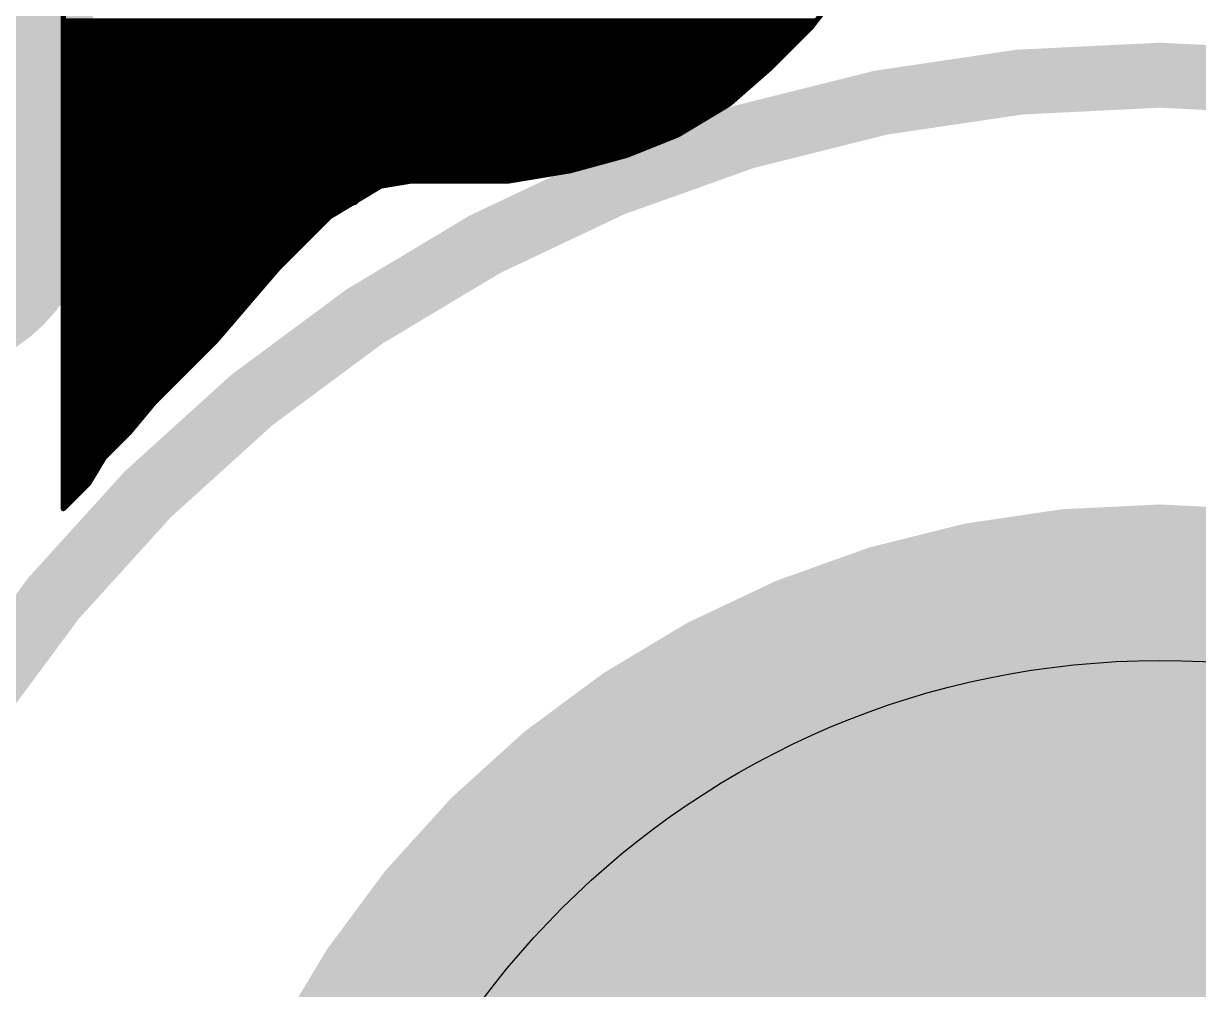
# Model space of a CAD drawing. Extents: x -47 to 60, y -34 to 22.
# Drawn here: x 4.132 to 6.425, y 3.549 to 5.435 of the extents above; entities that cross this region are included whole.
import ezdxf

# ---------------------------------------------------------------- set-up
doc = ezdxf.new("R2010")
doc.units = 0
for name, color, linetype in [('20', 53, 'CONTINUOUS'), ('21', 253, 'CONTINUOUS'), ('22', 53, 'CONTINUOUS'), ('26', 253, 'CONTINUOUS'), ('29', 253, 'CONTINUOUS'), ('30', 253, 'CONTINUOUS'), ('39', 12, 'CONTINUOUS'), ('41', 12, 'CONTINUOUS'), ('42', 132, 'CONTINUOUS'), ('47', 253, 'CONTINUOUS')]:
    doc.layers.add(name, color=color, linetype=linetype)

msp = doc.modelspace()

# ---------------------------------------------------------------- linework, layer by layer
at = {"layer": '20'}
msp.add_circle((6.35, 2.54), 1.651, dxfattribs=at)
at = {"layer": '21', "const_width": 0.01}
for points in [[(4.2094, 5.8575), (4.2094, 4.4875)], [(5.6694, 5.4275), (5.7394, 5.5175)], [(4.2094, 5.44), (5.6791, 5.44)], [(4.2094, 5.43), (5.6713, 5.43)], [(4.2094, 5.42), (5.6619, 5.42)], [(4.2094, 5.41), (5.6519, 5.41)], [(5.5894, 5.3475), (5.6694, 5.4275)], [(4.2094, 5.4), (5.6419, 5.4)], [(4.2094, 5.39), (5.6319, 5.39)], [(4.2094, 5.38), (5.6219, 5.38)], [(4.2094, 5.37), (5.6119, 5.37)], [(4.2094, 5.36), (5.6019, 5.36)], [(4.2094, 5.35), (5.5919, 5.35)], [(4.2094, 5.34), (5.5808, 5.34)], [(5.5094, 5.2775), (5.5894, 5.3475)], [(4.2094, 5.33), (5.5694, 5.33)], [(4.2094, 5.32), (5.5579, 5.32)], [(4.2094, 5.31), (5.5465, 5.31)], [(4.2094, 5.3), (5.5351, 5.3)], [(4.2094, 5.29), (5.5237, 5.29)], [(4.2094, 5.28), (5.5122, 5.28)], [(5.4094, 5.2175), (5.5094, 5.2775)], [(4.2094, 5.27), (5.4969, 5.27)], [(4.2094, 5.26), (5.4802, 5.26)], [(4.2094, 5.25), (5.4635, 5.25)], [(4.2094, 5.24), (5.4469, 5.24)], [(4.2094, 5.23), (5.4302, 5.23)], [(4.2094, 5.22), (5.4135, 5.22)], [(4.2094, 5.21), (5.3906, 5.21)], [(5.3094, 5.1775), (5.4094, 5.2175)], [(4.2094, 5.2), (5.3656, 5.2)], [(4.2094, 5.19), (5.3406, 5.19)], [(4.2094, 5.18), (5.3156, 5.18)], [(4.2094, 5.17), (5.2819, 5.17)], [(4.2094, 5.16), (5.2452, 5.16)], [(5.1994, 5.1475), (5.3094, 5.1775)], [(4.2094, 5.15), (5.2085, 5.15)], [(4.2094, 5.14), (5.1544, 5.14)], [(5.0794, 5.1275), (5.1994, 5.1475)], [(4.2094, 5.13), (5.0944, 5.13)], [(4.2094, 5.12), (4.8444, 5.12)], [(4.7294, 5.0575), (4.8294, 5.1175)], [(4.8294, 5.1175), (4.8894, 5.1275)], [(4.8894, 5.1275), (5.0794, 5.1275)], [(4.2094, 5.11), (4.8169, 5.11)], [(4.2094, 5.1), (4.8002, 5.1)], [(4.2094, 5.09), (4.7835, 5.09)], [(4.2094, 5.08), (4.7669, 5.08)], [(4.2094, 5.07), (4.7502, 5.07)], [(4.2094, 5.06), (4.7335, 5.06)], [(4.2094, 5.05), (4.7219, 5.05)], [(4.6294, 4.9575), (4.7294, 5.0575)], [(4.2094, 5.04), (4.7119, 5.04)], [(4.2094, 5.03), (4.7019, 5.03)], [(4.2094, 5.02), (4.6919, 5.02)], [(4.2094, 5.01), (4.6819, 5.01)], [(4.2094, 5), (4.6719, 5)], [(4.2094, 4.99), (4.6619, 4.99)], [(4.2094, 4.98), (4.6519, 4.98)], [(4.2094, 4.97), (4.6419, 4.97)], [(4.2094, 4.96), (4.6319, 4.96)], [(4.2094, 4.95), (4.6229, 4.95)], [(4.5094, 4.8175), (4.6294, 4.9575)], [(4.2094, 4.94), (4.6144, 4.94)], [(4.2094, 4.93), (4.6058, 4.93)], [(4.2094, 4.92), (4.5972, 4.92)], [(4.2094, 4.91), (4.5887, 4.91)], [(4.2094, 4.9), (4.5801, 4.9)], [(4.2094, 4.89), (4.5715, 4.89)], [(4.2094, 4.88), (4.5629, 4.88)], [(4.2094, 4.87), (4.5544, 4.87)], [(4.2094, 4.86), (4.5458, 4.86)], [(4.2094, 4.85), (4.5372, 4.85)], [(4.2094, 4.84), (4.5287, 4.84)], [(4.2094, 4.83), (4.5201, 4.83)], [(4.2094, 4.82), (4.5115, 4.82)], [(4.3894, 4.6975), (4.5094, 4.8175)], [(4.2094, 4.81), (4.5019, 4.81)], [(4.2094, 4.8), (4.4919, 4.8)], [(4.2094, 4.79), (4.4819, 4.79)], [(4.2094, 4.78), (4.4719, 4.78)], [(4.2094, 4.77), (4.4619, 4.77)], [(4.2094, 4.76), (4.4519, 4.76)], [(4.2094, 4.75), (4.4419, 4.75)], [(4.2094, 4.74), (4.4319, 4.74)], [(4.2094, 4.73), (4.4219, 4.73)], [(4.2094, 4.72), (4.4119, 4.72)], [(4.2094, 4.71), (4.4019, 4.71)], [(4.2094, 4.7), (4.3919, 4.7)], [(4.3394, 4.6375), (4.3894, 4.6975)], [(4.2094, 4.69), (4.3831, 4.69)], [(4.2094, 4.68), (4.3748, 4.68)], [(4.2094, 4.67), (4.3665, 4.67)], [(4.2094, 4.66), (4.3581, 4.66)], [(4.2094, 4.65), (4.3498, 4.65)], [(4.2094, 4.64), (4.3415, 4.64)], [(4.2094, 4.63), (4.3319, 4.63)], [(4.2894, 4.5875), (4.3394, 4.6375)], [(4.2094, 4.62), (4.3219, 4.62)], [(4.2094, 4.61), (4.3119, 4.61)], [(4.2094, 4.6), (4.3019, 4.6)], [(4.2094, 4.59), (4.2919, 4.59)], [(4.2594, 4.5375), (4.2894, 4.5875)], [(4.2094, 4.58), (4.2849, 4.58)], [(4.2094, 4.57), (4.2789, 4.57)], [(4.2094, 4.56), (4.2729, 4.56)], [(4.2094, 4.55), (4.2669, 4.55)], [(4.2094, 4.54), (4.2609, 4.54)], [(4.2094, 4.4875), (4.2594, 4.5375)], [(4.2094, 4.53), (4.2519, 4.53)], [(4.2094, 4.52), (4.2419, 4.52)], [(4.2094, 4.51), (4.2319, 4.51)], [(4.2094, 4.5), (4.2219, 4.5)], [(4.2094, 4.49), (4.2119, 4.49)]]:
    msp.add_lwpolyline(points, dxfattribs=at)
at = {"layer": '21', "const_width": 0.005}
for points in [[(4.2094, 5.4425, 1), (4.2094, 5.4375)], [(5.6791, 5.4375, 1), (5.6791, 5.4425)], [(4.2094, 5.4325, 1), (4.2094, 5.4275)], [(4.2094, 5.4225, 1), (4.2094, 5.4175)], [(4.2094, 5.4125, 1), (4.2094, 5.4075)], [(5.6519, 5.4075, 1), (5.6519, 5.4125)], [(5.6619, 5.4175, 1), (5.6619, 5.4225)], [(5.6674, 5.429, 1), (5.6713, 5.426)], [(5.6711, 5.4257, 1), (5.6676, 5.4293)], [(5.6713, 5.4275, 1), (5.6713, 5.4325)], [(4.2094, 5.4025, 1), (4.2094, 5.3975)], [(4.2094, 5.3925, 1), (4.2094, 5.3875)], [(5.6319, 5.3875, 1), (5.6319, 5.3925)], [(5.6419, 5.3975, 1), (5.6419, 5.4025)], [(4.2094, 5.3825, 1), (4.2094, 5.3775)], [(4.2094, 5.3725, 1), (4.2094, 5.3675)], [(5.6119, 5.3675, 1), (5.6119, 5.3725)], [(5.6219, 5.3775, 1), (5.6219, 5.3825)], [(4.2094, 5.3625, 1), (4.2094, 5.3575)], [(4.2094, 5.3525, 1), (4.2094, 5.3475)], [(4.2094, 5.3425, 1), (4.2094, 5.3375)], [(5.5808, 5.3375, 1), (5.5808, 5.3425)], [(5.5876, 5.3493, 1), (5.5911, 5.3457)], [(5.591, 5.3456, 1), (5.5877, 5.3494)], [(5.5919, 5.3475, 1), (5.5919, 5.3525)], [(5.6019, 5.3575, 1), (5.6019, 5.3625)], [(4.2094, 5.3325, 1), (4.2094, 5.3275)], [(4.2094, 5.3225, 1), (4.2094, 5.3175)], [(5.5579, 5.3175, 1), (5.5579, 5.3225)], [(5.5694, 5.3275, 1), (5.5694, 5.3325)], [(4.2094, 5.3125, 1), (4.2094, 5.3075)], [(4.2094, 5.3025, 1), (4.2094, 5.2975)], [(5.5351, 5.2975, 1), (5.5351, 5.3025)], [(5.5465, 5.3075, 1), (5.5465, 5.3125)], [(4.2094, 5.2925, 1), (4.2094, 5.2875)], [(4.2094, 5.2825, 1), (4.2094, 5.2775)], [(5.5077, 5.2794, 1), (5.511, 5.2756)], [(5.5107, 5.2754, 1), (5.5081, 5.2796)], [(5.5122, 5.2775, 1), (5.5122, 5.2825)], [(5.5237, 5.2875, 1), (5.5237, 5.2925)], [(4.2094, 5.2725, 1), (4.2094, 5.2675)], [(4.2094, 5.2625, 1), (4.2094, 5.2575)], [(4.2094, 5.2525, 1), (4.2094, 5.2475)], [(5.4635, 5.2475, 1), (5.4635, 5.2525)], [(5.4802, 5.2575, 1), (5.4802, 5.2625)], [(5.4969, 5.2675, 1), (5.4969, 5.2725)], [(4.2094, 5.2425, 1), (4.2094, 5.2375)], [(4.2094, 5.2325, 1), (4.2094, 5.2275)], [(5.4302, 5.2275, 1), (5.4302, 5.2325)], [(5.4469, 5.2375, 1), (5.4469, 5.2425)], [(4.2094, 5.2225, 1), (4.2094, 5.2175)], [(4.2094, 5.2125, 1), (4.2094, 5.2075)], [(5.3906, 5.2075, 1), (5.3906, 5.2125)], [(5.4081, 5.2196, 1), (5.4107, 5.2154)], [(5.4103, 5.2152, 1), (5.4084, 5.2198)], [(5.4135, 5.2175, 1), (5.4135, 5.2225)], [(4.2094, 5.2025, 1), (4.2094, 5.1975)], [(4.2094, 5.1925, 1), (4.2094, 5.1875)], [(4.2094, 5.1825, 1), (4.2094, 5.1775)], [(5.3156, 5.1775, 1), (5.3156, 5.1825)], [(5.3406, 5.1875, 1), (5.3406, 5.1925)], [(5.3656, 5.1975, 1), (5.3656, 5.2025)], [(4.2094, 5.1725, 1), (4.2094, 5.1675)], [(4.2094, 5.1625, 1), (4.2094, 5.1575)], [(5.2452, 5.1575, 1), (5.2452, 5.1625)], [(5.2819, 5.1675, 1), (5.2819, 5.1725)], [(5.3084, 5.1798, 1), (5.3103, 5.1752)], [(5.31, 5.1751, 1), (5.3087, 5.1799)], [(4.2094, 5.1525, 1), (4.2094, 5.1475)], [(4.2094, 5.1425, 1), (4.2094, 5.1375)], [(5.1544, 5.1375, 1), (5.1544, 5.1425)], [(5.1987, 5.1499, 1), (5.2, 5.1451)], [(5.1998, 5.145, 1), (5.199, 5.15)], [(5.2085, 5.1475, 1), (5.2085, 5.1525)], [(4.2094, 5.1325, 1), (4.2094, 5.1275)], [(4.2094, 5.1225, 1), (4.2094, 5.1175)], [(4.829, 5.12, 1), (4.8298, 5.115)], [(4.8307, 5.1154, 1), (4.8281, 5.1196)], [(4.8444, 5.1175, 1), (4.8444, 5.1225)], [(4.8894, 5.13, 1), (4.8894, 5.125)], [(4.8898, 5.125, 1), (4.889, 5.13)], [(5.079, 5.13, 1), (5.0798, 5.125)], [(5.0794, 5.125, 1), (5.0794, 5.13)], [(5.0944, 5.1275, 1), (5.0944, 5.1325)], [(4.2094, 5.1125, 1), (4.2094, 5.1075)], [(4.2094, 5.1025, 1), (4.2094, 5.0975)], [(4.2094, 5.0925, 1), (4.2094, 5.0875)], [(4.7835, 5.0875, 1), (4.7835, 5.0925)], [(4.8002, 5.0975, 1), (4.8002, 5.1025)], [(4.8169, 5.1075, 1), (4.8169, 5.1125)], [(4.2094, 5.0825, 1), (4.2094, 5.0775)], [(4.2094, 5.0725, 1), (4.2094, 5.0675)], [(4.7502, 5.0675, 1), (4.7502, 5.0725)], [(4.7669, 5.0775, 1), (4.7669, 5.0825)], [(4.2094, 5.0625, 1), (4.2094, 5.0575)], [(4.2094, 5.0525, 1), (4.2094, 5.0475)], [(4.7219, 5.0475, 1), (4.7219, 5.0525)], [(4.7281, 5.0596, 1), (4.7307, 5.0554)], [(4.7311, 5.0557, 1), (4.7276, 5.0593)], [(4.7335, 5.0575, 1), (4.7335, 5.0625)], [(4.2094, 5.0425, 1), (4.2094, 5.0375)], [(4.2094, 5.0325, 1), (4.2094, 5.0275)], [(4.2094, 5.0225, 1), (4.2094, 5.0175)], [(4.6919, 5.0175, 1), (4.6919, 5.0225)], [(4.7019, 5.0275, 1), (4.7019, 5.0325)], [(4.7119, 5.0375, 1), (4.7119, 5.0425)], [(4.2094, 5.0125, 1), (4.2094, 5.0075)], [(4.2094, 5.0025, 1), (4.2094, 4.9975)], [(4.6719, 4.9975, 1), (4.6719, 5.0025)], [(4.6819, 5.0075, 1), (4.6819, 5.0125)], [(4.2094, 4.9925, 1), (4.2094, 4.9875)], [(4.2094, 4.9825, 1), (4.2094, 4.9775)], [(4.6519, 4.9775, 1), (4.6519, 4.9825)], [(4.6619, 4.9875, 1), (4.6619, 4.9925)], [(4.2094, 4.9725, 1), (4.2094, 4.9675)], [(4.2094, 4.9625, 1), (4.2094, 4.9575)], [(4.2094, 4.9525, 1), (4.2094, 4.9475)], [(4.6229, 4.9475, 1), (4.6229, 4.9525)], [(4.6276, 4.9593, 1), (4.6311, 4.9557)], [(4.6313, 4.9559, 1), (4.6275, 4.9591)], [(4.6319, 4.9575, 1), (4.6319, 4.9625)], [(4.6419, 4.9675, 1), (4.6419, 4.9725)], [(4.2094, 4.9425, 1), (4.2094, 4.9375)], [(4.2094, 4.9325, 1), (4.2094, 4.9275)], [(4.6058, 4.9275, 1), (4.6058, 4.9325)], [(4.6144, 4.9375, 1), (4.6144, 4.9425)], [(4.2094, 4.9225, 1), (4.2094, 4.9175)], [(4.2094, 4.9125, 1), (4.2094, 4.9075)], [(4.5887, 4.9075, 1), (4.5887, 4.9125)], [(4.5972, 4.9175, 1), (4.5972, 4.9225)], [(4.2094, 4.9025, 1), (4.2094, 4.8975)], [(4.2094, 4.8925, 1), (4.2094, 4.8875)], [(4.5715, 4.8875, 1), (4.5715, 4.8925)], [(4.5801, 4.8975, 1), (4.5801, 4.9025)], [(4.2094, 4.8825, 1), (4.2094, 4.8775)], [(4.2094, 4.8725, 1), (4.2094, 4.8675)], [(4.2094, 4.8625, 1), (4.2094, 4.8575)], [(4.5458, 4.8575, 1), (4.5458, 4.8625)], [(4.5544, 4.8675, 1), (4.5544, 4.8725)], [(4.5629, 4.8775, 1), (4.5629, 4.8825)], [(4.2094, 4.8525, 1), (4.2094, 4.8475)], [(4.2094, 4.8425, 1), (4.2094, 4.8375)], [(4.5287, 4.8375, 1), (4.5287, 4.8425)], [(4.5372, 4.8475, 1), (4.5372, 4.8525)], [(4.2094, 4.8325, 1), (4.2094, 4.8275)], [(4.2094, 4.8225, 1), (4.2094, 4.8175)], [(4.5075, 4.8191, 1), (4.5113, 4.8159)], [(4.5111, 4.8157, 1), (4.5076, 4.8193)], [(4.5115, 4.8175, 1), (4.5115, 4.8225)], [(4.5201, 4.8275, 1), (4.5201, 4.8325)], [(4.2094, 4.8125, 1), (4.2094, 4.8075)], [(4.2094, 4.8025, 1), (4.2094, 4.7975)], [(4.2094, 4.7925, 1), (4.2094, 4.7875)], [(4.4819, 4.7875, 1), (4.4819, 4.7925)], [(4.4919, 4.7975, 1), (4.4919, 4.8025)], [(4.5019, 4.8075, 1), (4.5019, 4.8125)], [(4.2094, 4.7825, 1), (4.2094, 4.7775)], [(4.2094, 4.7725, 1), (4.2094, 4.7675)], [(4.4619, 4.7675, 1), (4.4619, 4.7725)], [(4.4719, 4.7775, 1), (4.4719, 4.7825)], [(4.2094, 4.7625, 1), (4.2094, 4.7575)], [(4.2094, 4.7525, 1), (4.2094, 4.7475)], [(4.4419, 4.7475, 1), (4.4419, 4.7525)], [(4.4519, 4.7575, 1), (4.4519, 4.7625)], [(4.2094, 4.7425, 1), (4.2094, 4.7375)], [(4.2094, 4.7325, 1), (4.2094, 4.7275)], [(4.4219, 4.7275, 1), (4.4219, 4.7325)], [(4.4319, 4.7375, 1), (4.4319, 4.7425)], [(4.2094, 4.7225, 1), (4.2094, 4.7175)], [(4.2094, 4.7125, 1), (4.2094, 4.7075)], [(4.2094, 4.7025, 1), (4.2094, 4.6975)], [(4.3913, 4.6959, 1), (4.3875, 4.6991)], [(4.3919, 4.6975, 1), (4.3919, 4.7025)], [(4.4019, 4.7075, 1), (4.4019, 4.7125)], [(4.4119, 4.7175, 1), (4.4119, 4.7225)], [(4.2094, 4.6925, 1), (4.2094, 4.6875)], [(4.2094, 4.6825, 1), (4.2094, 4.6775)], [(4.3748, 4.6775, 1), (4.3748, 4.6825)], [(4.3831, 4.6875, 1), (4.3831, 4.6925)], [(4.3876, 4.6993, 1), (4.3911, 4.6957)], [(4.2094, 4.6725, 1), (4.2094, 4.6675)], [(4.2094, 4.6625, 1), (4.2094, 4.6575)], [(4.3581, 4.6575, 1), (4.3581, 4.6625)], [(4.3665, 4.6675, 1), (4.3665, 4.6725)], [(4.2094, 4.6525, 1), (4.2094, 4.6475)], [(4.2094, 4.6425, 1), (4.2094, 4.6375)], [(4.2094, 4.6325, 1), (4.2094, 4.6275)], [(4.3319, 4.6275, 1), (4.3319, 4.6325)], [(4.3375, 4.6391, 1), (4.3413, 4.6359)], [(4.3411, 4.6357, 1), (4.3376, 4.6393)], [(4.3415, 4.6375, 1), (4.3415, 4.6425)], [(4.3498, 4.6475, 1), (4.3498, 4.6525)], [(4.2094, 4.6225, 1), (4.2094, 4.6175)], [(4.2094, 4.6125, 1), (4.2094, 4.6075)], [(4.3119, 4.6075, 1), (4.3119, 4.6125)], [(4.3219, 4.6175, 1), (4.3219, 4.6225)], [(4.2094, 4.6025, 1), (4.2094, 4.5975)], [(4.2094, 4.5925, 1), (4.2094, 4.5875)], [(4.2876, 4.5893, 1), (4.2911, 4.5857)], [(4.2915, 4.5862, 1), (4.2872, 4.5888)], [(4.2919, 4.5875, 1), (4.2919, 4.5925)], [(4.3019, 4.5975, 1), (4.3019, 4.6025)], [(4.2094, 4.5825, 1), (4.2094, 4.5775)], [(4.2094, 4.5725, 1), (4.2094, 4.5675)], [(4.2094, 4.5625, 1), (4.2094, 4.5575)], [(4.2729, 4.5575, 1), (4.2729, 4.5625)], [(4.2789, 4.5675, 1), (4.2789, 4.5725)], [(4.2849, 4.5775, 1), (4.2849, 4.5825)], [(4.2094, 4.5525, 1), (4.2094, 4.5475)], [(4.2094, 4.5425, 1), (4.2094, 4.5375)], [(4.2611, 4.5357, 1), (4.2576, 4.5393)], [(4.2609, 4.5375, 1), (4.2609, 4.5425)], [(4.2669, 4.5475, 1), (4.2669, 4.5525)], [(4.2094, 4.5325, 1), (4.2094, 4.5275)], [(4.2094, 4.5225, 1), (4.2094, 4.5175)], [(4.2419, 4.5175, 1), (4.2419, 4.5225)], [(4.2519, 4.5275, 1), (4.2519, 4.5325)], [(4.2572, 4.5388, 1), (4.2615, 4.5362)], [(4.2094, 4.5125, 1), (4.2094, 4.5075)], [(4.2094, 4.5025, 1), (4.2094, 4.4975)], [(4.2219, 4.4975, 1), (4.2219, 4.5025)], [(4.2319, 4.5075, 1), (4.2319, 4.5125)], [(4.2076, 4.4893, 1), (4.2111, 4.4857)], [(4.2094, 4.4925, 1), (4.2094, 4.4875)], [(4.2069, 4.4875, 1), (4.2119, 4.4875)], [(4.2119, 4.4875, 1), (4.2119, 4.4925)]]:
    msp.add_lwpolyline(points, format="xyb", dxfattribs=at)
at = {"layer": '22', "const_width": 0.1524}
msp.add_lwpolyline([(4.191, 5.08), (4.191, 7.62)], dxfattribs=at)
at = {"layer": '22'}
for points, const_width in [([(3.937, 4.826, 0.4142), (4.191, 5.08)], 0.1524), ([(4.2291, 5.08, 1), (4.1529, 5.08)], 0.0762), ([(4.1529, 5.08, 1), (4.2291, 5.08)], 0.0762)]:
    msp.add_lwpolyline(points, format="xyb", dxfattribs=dict(at, const_width=const_width))
at = {"layer": '26', "const_width": 0.0254}
for points in [[(4.5213, 5.3469), (4.4577, 5.2834)], [(4.5848, 5.3469), (4.5213, 5.3469)], [(4.6484, 5.2834), (4.5848, 5.3469)], [(4.7755, 5.3469), (4.839, 5.2834)], [(4.4577, 5.2834), (4.4577, 5.1563)], [(4.6484, 5.1563), (4.6484, 5.2834)], [(4.839, 5.2834), (4.839, 5.1563)], [(4.4577, 5.1563), (4.5213, 5.0927)], [(4.7119, 5.0927), (4.6484, 5.1563)], [(4.839, 5.1563), (4.7755, 5.0927)], [(4.7755, 5.0927), (4.7119, 5.0927)]]:
    msp.add_lwpolyline(points, dxfattribs=at)
at = {"layer": '26', "const_width": 0.0127}
for points in [[(4.5213, 5.3533, 1), (4.5213, 5.3406)], [(4.5257, 5.3424, 1), (4.5168, 5.3514)], [(4.5893, 5.3514, 1), (4.5803, 5.3424)], [(4.5848, 5.3406, 1), (4.5848, 5.3533)], [(4.78, 5.3514, 1), (4.771, 5.3424)], [(4.4641, 5.2834, 1), (4.4513, 5.2834)], [(4.4532, 5.2879, 1), (4.4622, 5.2789)], [(4.6547, 5.2834, 1), (4.642, 5.2834)], [(4.6439, 5.2789, 1), (4.6529, 5.2879)], [(4.8454, 5.2834, 1), (4.8327, 5.2834)], [(4.8345, 5.2789, 1), (4.8435, 5.2879)], [(4.4513, 5.1563, 1), (4.4641, 5.1563)], [(4.4622, 5.1607, 1), (4.4532, 5.1518)], [(4.6529, 5.1607, 1), (4.6439, 5.1518)], [(4.642, 5.1563, 1), (4.6547, 5.1563)], [(4.8327, 5.1563, 1), (4.8454, 5.1563)], [(4.8435, 5.1518, 1), (4.8345, 5.1607)], [(4.5168, 5.0882, 1), (4.5257, 5.0972)], [(4.7119, 5.0991, 1), (4.7119, 5.0864)], [(4.7074, 5.0882, 1), (4.7164, 5.0972)], [(4.771, 5.0972, 1), (4.78, 5.0882)], [(4.7755, 5.0864, 1), (4.7755, 5.0991)]]:
    msp.add_lwpolyline(points, format="xyb", dxfattribs=at)
at = {"layer": '29', "const_width": 1.7526}
msp.add_lwpolyline([(6.35, 1.6637, 1), (6.35, 3.4163, 1), (6.35, 1.6637)], format="xyb", dxfattribs=at)
at = {"layer": '30', "const_width": 1.7526}
msp.add_lwpolyline([(6.35, 1.6637, 1), (6.35, 3.4163, 1), (6.35, 1.6637)], format="xyb", dxfattribs=at)
at = {"layer": '39', "const_width": 0.127}
msp.add_lwpolyline([(6.35, -0.254, 1), (6.35, 5.334, 1), (6.35, -0.254)], format="xyb", dxfattribs=at)
at = {"layer": '41'}
for points, const_width in [([(6.35, 4.3942, 1), (6.35, 0.6858)], 0.2032), ([(6.35, 0.6858, 1), (6.35, 4.3942)], 0.2032), ([(6.35, 4.445, 1), (6.35, 4.3434)], 0.1016), ([(6.35, 4.3434, 1), (6.35, 4.445)], 0.1016)]:
    msp.add_lwpolyline(points, format="xyb", dxfattribs=dict(at, const_width=const_width))
at = {"layer": '42'}
for points, const_width in [([(6.35, 4.3942, 1), (6.35, 0.6858)], 0.2032), ([(6.35, 0.6858, 1), (6.35, 4.3942)], 0.2032), ([(6.35, 4.445, 1), (6.35, 4.3434)], 0.1016), ([(6.35, 4.3434, 1), (6.35, 4.445)], 0.1016)]:
    msp.add_lwpolyline(points, format="xyb", dxfattribs=dict(at, const_width=const_width))
at = {"layer": '47', "const_width": 0.13}
for points in [[(6.35, 4.2862), (17.8165, 4.2862)], [(6.35, 3.81), (6.35, -5.76)]]:
    msp.add_lwpolyline(points, dxfattribs=at)
at = {"layer": '47', "const_width": 0.065}
for points in [[(6.35, 4.3187, 1), (6.35, 4.2538)], [(6.3825, 3.81, 1), (6.3175, 3.81)]]:
    msp.add_lwpolyline(points, format="xyb", dxfattribs=at)

doc.saveas('drawing.dxf')
